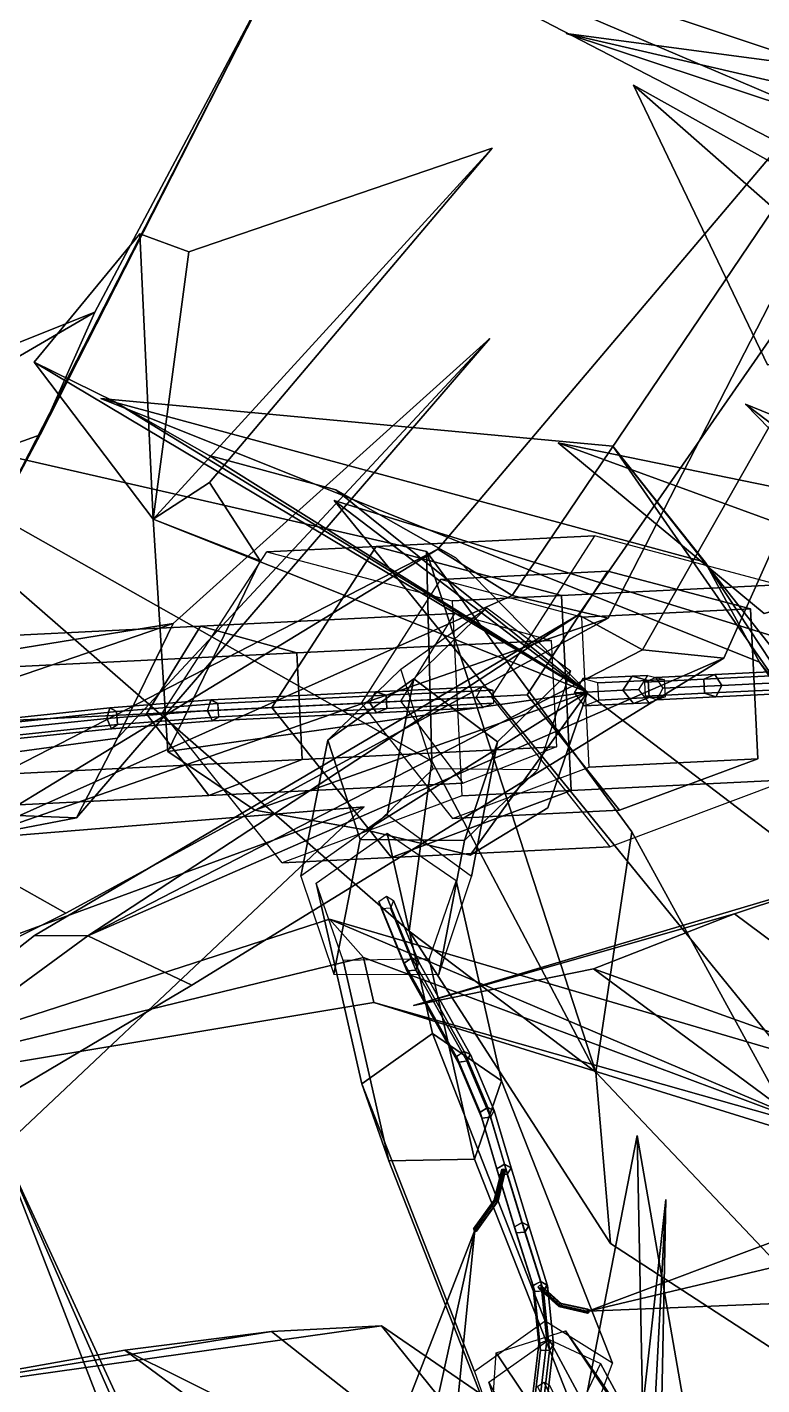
# Model space of a CAD drawing. Header units: metres. Extents: x -422 to 269, y -311 to 154.
# Drawn here: x -17.7 to 25.9, y -40.4 to 40.2 of the extents above; entities that cross this region are included whole.
import ezdxf

# ---------------------------------------------------------------- set-up
doc = ezdxf.new("R2010")
doc.units = ezdxf.units.M

msp = doc.modelspace()

# ---------------------------------------------------------------- linework, layer by layer
at = {"layer": 'coral-li_1stLeaf', "color": 3}
for points in [[(-10.252, 11.02948, 244.1542), (-6.8941, 13.192, 268.511), (9.8593, 33.04122, 282.227)], [(-10.252, 11.02948, 244.1542), (9.8593, 33.04122, 282.227), (-6.8941, 13.192, 268.511)], [(9.8593, 33.04122, 282.227), (-8.1197, 26.89, 265.6324), (-10.252, 11.02948, 244.1542)], [(9.8593, 33.04122, 282.227), (-10.252, 11.02948, 244.1542), (-8.1197, 26.89, 265.6324)], [(-10.252, 11.02948, 244.1542), (-11.03055, 27.9595, 257.6128), (-17.3082, 20.3524, 237.1433)], [(-10.252, 11.02948, 244.1542), (-17.3082, 20.3524, 237.1433), (-11.03055, 27.9595, 257.6128)], [(-8.1197, 26.89, 265.6324), (-11.03055, 27.9595, 257.6128), (-10.252, 11.02948, 244.1542)], [(-8.1197, 26.89, 265.6324), (-10.252, 11.02948, 244.1542), (-11.03055, 27.9595, 257.6128)], [(-17.3082, 20.3524, 237.1433), (-12.5528, 18.00067, 223.9278), (15.5268, 0.7627, 190.064)], [(-17.3082, 20.3524, 237.1433), (15.5268, 0.7627, 190.064), (-12.5528, 18.00067, 223.9278)], [(-10.252, 11.02948, 244.1542), (-17.3082, 20.3524, 237.1433), (15.5268, 0.7627, 190.064)], [(-10.252, 11.02948, 244.1542), (15.5268, 0.7627, 190.064), (-17.3082, 20.3524, 237.1433)], [(-12.5528, 18.00067, 223.9278), (-6.9133, 14.8002, 211.4628), (15.5268, 0.7627, 190.064)], [(-12.5528, 18.00067, 223.9278), (15.5268, 0.7627, 190.064), (-6.9133, 14.8002, 211.4628)], [(-6.9133, 14.8002, 211.4628), (0.5847, 12.7704, 200.3333), (15.5268, 0.7627, 190.064)], [(-6.9133, 14.8002, 211.4628), (15.5268, 0.7627, 190.064), (0.5847, 12.7704, 200.3333)], [(-10.252, 11.02948, 244.1542), (-3.8991, 8.5572, 264.6942), (-6.8941, 13.192, 268.511)], [(-10.252, 11.02948, 244.1542), (-6.8941, 13.192, 268.511), (-3.8991, 8.5572, 264.6942)], [(0.5847, 12.7704, 200.3333), (7.713, 8.7222, 193.9616), (15.5268, 0.7627, 190.064)], [(0.5847, 12.7704, 200.3333), (15.5268, 0.7627, 190.064), (7.713, 8.7222, 193.9616)], [(15.5268, 0.7627, 190.064), (-9.3829, -2.7664, 245.1406), (-10.252, 11.02948, 244.1542)], [(15.5268, 0.7627, 190.064), (-10.252, 11.02948, 244.1542), (-9.3829, -2.7664, 245.1406)], [(-9.3829, -2.7664, 245.1406), (-3.8991, 8.5572, 264.6942), (-10.252, 11.02948, 244.1542)], [(-9.3829, -2.7664, 245.1406), (-10.252, 11.02948, 244.1542), (-3.8991, 8.5572, 264.6942)], [(15.5268, 0.7627, 190.064), (-4.208, -6.2594, 232.3416), (-9.3829, -2.7664, 245.1406)], [(15.5268, 0.7627, 190.064), (-9.3829, -2.7664, 245.1406), (-4.208, -6.2594, 232.3416)], [(15.5268, 0.7627, 190.064), (2.4059, -7.4406, 220.4617), (-4.208, -6.2594, 232.3416)], [(15.5268, 0.7627, 190.064), (-4.208, -6.2594, 232.3416), (2.4059, -7.4406, 220.4617)], [(15.5268, 0.7627, 190.064), (8.5552, -8.9144, 208.2479), (2.4059, -7.4406, 220.4617)], [(15.5268, 0.7627, 190.064), (2.4059, -7.4406, 220.4617), (8.5552, -8.9144, 208.2479)], [(15.5268, 0.7627, 190.064), (13.1665, -6.1147, 199.3768), (8.5552, -8.9144, 208.2479)], [(15.5268, 0.7627, 190.064), (8.5552, -8.9144, 208.2479), (13.1665, -6.1147, 199.3768)]]:
    msp.add_3dface(points, dxfattribs=at)
at = {"layer": 'coral-li_1stPetiole', "color": 3}
for points in [[(18.1671, 1.7068, 182.9089), (15.239, 1.5629, 189.9611), (14.7364, 0.7239, 189.7362), (17.6243, 0.8658, 182.8369)], [(19.1304, 1.4506, 183.026), (16.1367, 1.3036, 190.3272), (15.239, 1.5629, 189.9611), (18.1671, 1.7068, 182.9089)], [(19.1097, 1.7531, 175.2579), (18.1671, 1.7068, 182.9089), (17.6243, 0.8658, 182.8369), (18.5668, 0.9121, 175.1859)], [(20.07292, 1.4969, 175.375), (19.1304, 1.4506, 183.026), (18.1671, 1.7068, 182.9089), (19.1097, 1.7531, 175.2579)], [(19.566, 1.628, 175.1685), (23.06896, 1.8001, 180.4174), (22.4305, 1.5202, 180.8526), (18.9275, 1.3481, 175.6038)], [(19.9984, 0.9824, 174.9011), (23.5014, 1.1545, 180.15), (23.06896, 1.8001, 180.4174), (19.566, 1.628, 175.1685)], [(23.06896, 1.8001, 180.4174), (28.4073, 2.06238, 183.5963), (28.01723, 1.7947, 184.2683), (22.4305, 1.5202, 180.8526)], [(22.4305, 1.5202, 180.8526), (28.01723, 1.7947, 184.2683), (28.05824, 0.96, 184.2683), (22.4715, 0.6856, 180.8526)], [(23.5014, 1.1545, 180.15), (28.6871, 1.4093, 183.1834), (28.4073, 2.06238, 183.5963), (23.06896, 1.8001, 180.4174)], [(17.6243, 0.8658, 182.8369), (14.7364, 0.7239, 189.7362), (15.3188, -0.06173, 189.9611), (18.247, 0.08211, 182.9089)], [(19.1804, 0.4314, 183.026), (16.1867, 0.2843, 190.3272), (16.1367, 1.3036, 190.3272), (19.1304, 1.4506, 183.026)], [(18.5668, 0.9121, 175.1859), (17.6243, 0.8658, 182.8369), (18.247, 0.08211, 182.9089), (19.1895, 0.1284, 175.2579)], [(18.9275, 1.3481, 175.6038), (22.4305, 1.5202, 180.8526), (22.4715, 0.6856, 180.8526), (18.9686, 0.5135, 175.6038)], [(20.123, 0.4777, 175.375), (19.1804, 0.4314, 183.026), (19.1304, 1.4506, 183.026), (20.07292, 1.4969, 175.375)], [(19.6313, 0.2976, 175.1685), (23.1343, 0.4696, 180.4174), (23.5014, 1.1545, 180.15), (19.9984, 0.9824, 174.9011)], [(22.4715, 0.6856, 180.8526), (28.05824, 0.96, 184.2683), (28.4726, 0.7319, 183.5963), (23.1343, 0.4696, 180.4174)], [(23.1343, 0.4696, 180.4174), (28.4726, 0.7319, 183.5963), (28.6871, 1.4093, 183.1834), (23.5014, 1.1545, 180.15)], [(18.247, 0.08211, 182.9089), (15.3188, -0.06173, 189.9611), (16.1867, 0.2843, 190.3272), (19.1804, 0.4314, 183.026)], [(19.1895, 0.1284, 175.2579), (18.247, 0.08211, 182.9089), (19.1804, 0.4314, 183.026), (20.123, 0.4777, 175.375)], [(18.9686, 0.5135, 175.6038), (22.4715, 0.6856, 180.8526), (23.1343, 0.4696, 180.4174), (19.6313, 0.2976, 175.1685)]]:
    msp.add_3dface(points, dxfattribs=at)
at = {"layer": 'coral-li_Intrnd', "color": 3}
for points in [[(2.9902, 9.3968, 88.2279), (15.9472, 10.03341, 175.7386), (9.8029, 0.4815, 176.7185), (-3.2081, -0.1576, 88.7191)], [(13.9838, 6.49, 87.4284), (26.8528, 7.1222, 174.1441), (15.9472, 10.03341, 175.7386), (2.9902, 9.3968, 88.2279)], [(-3.4934, 9.07834, 0.2245), (2.9902, 9.3968, 88.2279), (-3.2081, -0.1576, 88.7191), (-9.6918, -0.4761, 0.7157)], [(7.5001, 6.1715, -0.5749), (13.9838, 6.49, 87.4284), (2.9902, 9.3968, 88.2279), (-3.4934, 9.07834, 0.2245)], [(16.725, 7.9297, 243.1005), (6.8126, 7.4428, 309.8322), (2.09109, 0.1027, 309.0792), (11.948, 0.5869, 243.1005)], [(25.1957, 5.6971, 243.1005), (15.193, 5.2057, 311.0575), (6.8126, 7.4428, 309.8322), (16.725, 7.9297, 243.1005)], [(16.725, 7.9297, 175.2908), (16.725, 7.9297, 243.1005), (11.948, 0.5869, 243.1005), (11.948, 0.5869, 175.2908)], [(25.1957, 5.6971, 175.2908), (25.1957, 5.6971, 243.1005), (16.725, 7.9297, 243.1005), (16.725, 7.9297, 175.2908)], [(8.06897, -5.4066, -0.5749), (14.5526, -5.08816, 87.4284), (13.9838, 6.49, 87.4284), (7.5001, 6.1715, -0.5749)], [(14.5526, -5.08816, 87.4284), (27.4216, -4.4559, 174.1441), (26.8528, 7.1222, 174.1441), (13.9838, 6.49, 87.4284)], [(9.5547, 5.7532, 310.6487), (5.2223, 1.5482, 358.4189), (0.1086, -2.0911, 357.6348), (4.4409, 2.1138, 309.8646)], [(14.5224, 2.01181, 310.7699), (10.1901, -2.1931, 358.5401), (5.2223, 1.5482, 358.4189), (9.5547, 5.7532, 310.6487)], [(25.6328, -3.2001, 243.1005), (15.6301, -3.6915, 311.0575), (15.193, 5.2057, 311.0575), (25.1957, 5.6971, 243.1005)], [(25.6328, -3.2001, 175.2908), (25.6328, -3.2001, 243.1005), (25.1957, 5.6971, 243.1005), (25.1957, 5.6971, 175.2908)], [(7.6513, 5.4232, 309.6539), (-7.4342, 4.682, 355.3739), (-10.6426, -0.5228, 354.2309), (4.443, 0.2182, 308.5109)], [(13.3672, 3.8231, 311.514), (-1.7183, 3.08208, 357.2339), (-7.4342, 4.682, 355.3739), (7.6513, 5.4232, 309.6539)], [(-7.4342, 4.682, 355.3739), (-29.9922, 3.5738, 397.5759), (-32.9545, -1.6189, 395.8582), (-10.6426, -0.5228, 354.2309)], [(-1.7183, 3.08208, 357.2339), (-24.6767, 1.9542, 400.3712), (-29.9922, 3.5738, 397.5759), (-7.4342, 4.682, 355.3739)], [(13.6776, -2.4945, 311.514), (-1.4079, -3.2356, 357.2339), (-1.7183, 3.08208, 357.2339), (13.3672, 3.8231, 311.514)], [(-1.4079, -3.2356, 357.2339), (-24.3664, -4.3635, 400.3712), (-24.6767, 1.9542, 400.3712), (-1.7183, 3.08208, 357.2339)], [(4.4409, 2.1138, 309.8646), (0.1086, -2.0911, 357.6348), (2.03891, -7.9942, 357.2902), (6.3712, -3.7892, 309.52)], [(12.5662, -3.8519, 310.0763), (8.2339, -8.0569, 357.8465), (10.1901, -2.1931, 358.5401), (14.5224, 2.01181, 310.7699)], [(5.2223, 1.5482, 358.4189), (3.6303, -6.5277, 406.2844), (-1.4834, -10.167, 405.5003), (0.1086, -2.0911, 357.6348)], [(10.1901, -2.1931, 358.5401), (8.6337, -10.1951, 405.8295), (3.6303, -6.5277, 406.2844), (5.2223, 1.5482, 358.4189)], [(4.443, 0.2182, 308.5109), (-10.6426, -0.5228, 354.2309), (-6.9395, -5.3882, 355.3739), (8.1461, -4.6471, 309.6539)], [(-3.2081, -0.1576, 88.7191), (9.8029, 0.4815, 176.7185), (16.8538, -8.4219, 175.7386), (3.8968, -9.05853, 88.2279)], [(11.948, 0.5869, 243.1005), (2.09109, 0.1027, 309.0792), (7.5093, -6.7392, 309.8322), (17.4217, -6.2522, 243.1005)], [(11.948, 0.5869, 175.2908), (11.948, 0.5869, 243.1005), (17.4217, -6.2522, 243.1005), (17.4217, -6.2522, 175.2908)], [(-10.6426, -0.5228, 354.2309), (-32.9545, -1.6189, 395.8582), (-29.4975, -6.4964, 397.5759), (-6.9395, -5.3882, 355.3739)], [(-9.6918, -0.4761, 0.7157), (-3.2081, -0.1576, 88.7191), (3.8968, -9.05853, 88.2279), (-2.5868, -9.377, 0.2245)], [(0.1086, -2.0911, 357.6348), (-1.4834, -10.167, 405.5003), (0.4825, -15.9961, 404.5796), (2.03891, -7.9942, 357.2902)], [(8.2339, -8.0569, 357.8465), (6.6994, -16.01344, 404.782), (8.6337, -10.1951, 405.8295), (10.1901, -2.1931, 358.5401)], [(8.1461, -4.6471, 309.6539), (-6.9395, -5.3882, 355.3739), (-1.4079, -3.2356, 357.2339), (13.6776, -2.4945, 311.514)], [(17.4217, -6.2522, 243.1005), (7.5093, -6.7392, 309.8322), (15.6301, -3.6915, 311.0575), (25.6328, -3.2001, 243.1005)], [(17.4217, -6.2522, 175.2908), (17.4217, -6.2522, 243.1005), (25.6328, -3.2001, 243.1005), (25.6328, -3.2001, 175.2908)], [(-6.9395, -5.3882, 355.3739), (-29.4975, -6.4964, 397.5759), (-24.3664, -4.3635, 400.3712), (-1.4079, -3.2356, 357.2339)], [(6.3712, -3.7892, 309.52), (2.03891, -7.9942, 357.2902), (8.2339, -8.0569, 357.8465), (12.5662, -3.8519, 310.0763)], [(3.8968, -9.05853, 88.2279), (16.8538, -8.4219, 175.7386), (27.4216, -4.4559, 174.1441), (14.5526, -5.08816, 87.4284)], [(-2.5868, -9.377, 0.2245), (3.8968, -9.05853, 88.2279), (14.5526, -5.08816, 87.4284), (8.06897, -5.4066, -0.5749)], [(3.6319, -7.6077, 406.7089), (6.3351, -19.5032, 444.2901), (2.1388, -22.4896, 443.6466), (-0.5642, -10.5941, 406.0655)], [(2.03891, -7.9942, 357.2902), (0.4825, -15.9961, 404.5796), (6.6994, -16.01344, 404.782), (8.2339, -8.0569, 357.8465)], [(7.7227, -10.4212, 405.5241), (10.4259, -22.3167, 443.1053), (6.3351, -19.5032, 444.2901), (3.6319, -7.6077, 406.7089)], [(6.1262, -15.07523, 404.1659), (8.8294, -26.9707, 441.747), (10.4259, -22.3167, 443.1053), (7.7227, -10.4212, 405.5241)], [(-0.5642, -10.5941, 406.0655), (2.1388, -22.4896, 443.6466), (3.7371, -27.07698, 442.0797), (1.03394, -15.1815, 404.4985)], [(1.03394, -15.1815, 404.4985), (3.7371, -27.07698, 442.0797), (8.8294, -26.9707, 441.747), (6.1262, -15.07523, 404.1659)], [(6.3351, -19.5032, 444.2901), (13.01839, -36.5798, 479.9624), (8.822, -39.5662, 479.3189), (2.1388, -22.4896, 443.6466)], [(10.4259, -22.3167, 443.1053), (17.01031, -39.08839, 478.0066), (13.01839, -36.5798, 479.9624), (6.3351, -19.5032, 444.2901)], [(2.1388, -22.4896, 443.6466), (8.822, -39.5662, 479.3189), (10.3215, -43.8486, 476.981), (3.7371, -27.07698, 442.0797)], [(8.8294, -26.9707, 441.747), (15.3531, -43.555, 476.1746), (17.01031, -39.08839, 478.0066), (10.4259, -22.3167, 443.1053)], [(3.7371, -27.07698, 442.0797), (10.3215, -43.8486, 476.981), (15.3531, -43.555, 476.1746), (8.8294, -26.9707, 441.747)], [(13.2412, -37.6686, 480.4491), (24.5394, -58.6571, 504.1804), (20.9672, -61.1994, 503.6326), (9.6689, -40.2109, 479.9014)], [(14.2217, -37.1578, 478.9476), (21.3775, -47.8616, 510.021), (17.2648, -49.1736, 510.5162), (10.109, -38.4697, 479.4427)], [(16.304, -39.1038, 477.7216), (27.6022, -60.09235, 501.4528), (24.5394, -58.6571, 504.1804), (13.2412, -37.6686, 480.4491)], [(16.513, -40.4539, 477.2845), (23.6687, -51.1578, 508.358), (21.3775, -47.8616, 510.021), (14.2217, -37.1578, 478.9476)], [(10.109, -38.4697, 479.4427), (17.2648, -49.1736, 510.5162), (16.9759, -53.2928, 509.1638), (9.8201, -42.5889, 478.0903)], [(14.6872, -42.4759, 475.509), (25.9854, -63.4644, 499.2403), (27.6022, -60.09235, 501.4528), (16.304, -39.1038, 477.7216)], [(9.6689, -40.2109, 479.9014), (20.9672, -61.1994, 503.6326), (21.9082, -64.1446, 500.5797), (10.61, -43.1562, 476.8484)]]:
    msp.add_3dface(points, dxfattribs=at)
at = {"layer": 'coral-li_Leaf', "color": 3}
for points in [[(-20.01933, 37.05091, 714.2883), (-9.9089, 74.35, 721.813), (-18.1311, 41.03514, 706.536)], [(-20.01933, 37.05091, 714.2883), (-18.1311, 41.03514, 706.536), (-9.9089, 74.35, 721.813)], [(32.3482, 30.5446, 697.8971), (-2.01641, 48.367, 690.7211), (32.5076, 33.618, 689.5265)], [(32.3482, 30.5446, 697.8971), (32.5076, 33.618, 689.5265), (-2.01641, 48.367, 690.7211)], [(32.5076, 33.618, 689.5265), (-2.01641, 48.367, 690.7211), (31.1215, 37.3303, 679.5794)], [(32.5076, 33.618, 689.5265), (31.1215, 37.3303, 679.5794), (-2.01641, 48.367, 690.7211)], [(-40.03917, 25.209, 694.3487), (-18.1311, 41.03514, 706.536), (-16.1161, 47.1758, 697.9991)], [(-40.03917, 25.209, 694.3487), (-16.1161, 47.1758, 697.9991), (-18.1311, 41.03514, 706.536)], [(-40.03917, 25.209, 694.3487), (-16.1161, 47.1758, 697.9991), (-36.6808, 30.7153, 683.8892)], [(-40.03917, 25.209, 694.3487), (-36.6808, 30.7153, 683.8892), (-16.1161, 47.1758, 697.9991)], [(6.6493, 9.2426, 574.6992), (37.6907, 45.9532, 560.724), (11.05839, 6.4942, 564.6183)], [(6.6493, 9.2426, 574.6992), (11.05839, 6.4942, 564.6183), (37.6907, 45.9532, 560.724)], [(11.05839, 6.4942, 564.6183), (37.6907, 45.9532, 560.724), (16.7533, 5.1549, 552.3234)], [(11.05839, 6.4942, 564.6183), (16.7533, 5.1549, 552.3234), (37.6907, 45.9532, 560.724)], [(14.9903, 5.3351, 574.1602), (42.2689, 44.6486, 559.4336), (18.7967, 3.2663, 563.6793)], [(14.9903, 5.3351, 574.1602), (18.7967, 3.2663, 563.6793), (42.2689, 44.6486, 559.4336)], [(18.7967, 3.2663, 563.6793), (42.2689, 44.6486, 559.4336), (23.6161, 2.7723, 550.9545)], [(18.7967, 3.2663, 563.6793), (23.6161, 2.7723, 550.9545), (42.2689, 44.6486, 559.4336)], [(-19.6558, 10.9609, 714.775), (-3.00876, 43.4493, 729.5209), (-16.9452, 16.03243, 707.958)], [(-19.6558, 10.9609, 714.775), (-16.9452, 16.03243, 707.958), (-3.00876, 43.4493, 729.5209)], [(-16.9452, 16.03243, 707.958), (-3.00876, 43.4493, 729.5209), (-13.7026, 23.315, 700.8099)], [(-16.9452, 16.03243, 707.958), (-13.7026, 23.315, 700.8099), (-3.00876, 43.4493, 729.5209)], [(46.1279, 29.3088, 726.9089), (14.2553, 39.8568, 714.6846), (47.1383, 32.2339, 719.4305)], [(46.1279, 29.3088, 726.9089), (47.1383, 32.2339, 719.4305), (14.2553, 39.8568, 714.6846)], [(47.1383, 32.2339, 719.4305), (14.2553, 39.8568, 714.6846), (46.9459, 35.5116, 710.2852)], [(47.1383, 32.2339, 719.4305), (46.9459, 35.5116, 710.2852), (14.2553, 39.8568, 714.6846)], [(42.7907, 23.05776, 767.7908), (18.2581, 36.7818, 789.8444), (35.48, 21.6608, 764.6118)], [(42.7907, 23.05776, 767.7908), (35.48, 21.6608, 764.6118), (18.2581, 36.7818, 789.8444)], [(35.48, 21.6608, 764.6118), (18.2581, 36.7818, 789.8444), (26.2032, 20.187, 762.1243)], [(35.48, 21.6608, 764.6118), (26.2032, 20.187, 762.1243), (18.2581, 36.7818, 789.8444)], [(-41.1816, 7.3013, 693.2841), (-16.9452, 16.03243, 707.958), (-13.7026, 23.315, 700.8099)], [(-41.1816, 7.3013, 693.2841), (-13.7026, 23.315, 700.8099), (-16.9452, 16.03243, 707.958)], [(-41.1816, 7.3013, 693.2841), (-13.7026, 23.315, 700.8099), (-36.7036, 14.1216, 684.0955)], [(-41.1816, 7.3013, 693.2841), (-36.7036, 14.1216, 684.0955), (-13.7026, 23.315, 700.8099)], [(-14.7931, -6.7052, 698.0792), (9.7269, 21.7417, 709.8943), (-12.3565, -1.9854, 690.9151)], [(-14.7931, -6.7052, 698.0792), (-12.3565, -1.9854, 690.9151), (9.7269, 21.7417, 709.8943)], [(-12.3565, -1.9854, 690.9151), (9.7269, 21.7417, 709.8943), (-9.05302, 4.8228, 683.34)], [(-12.3565, -1.9854, 690.9151), (-9.05302, 4.8228, 683.34), (9.7269, 21.7417, 709.8943)], [(25.7322, 2.5431, 686.3846), (-13.348, 18.1971, 698.0951), (22.4974, 8.4813, 679.156)], [(25.7322, 2.5431, 686.3846), (22.4974, 8.4813, 679.156), (-13.348, 18.1971, 698.0951)], [(22.4974, 8.4813, 679.156), (-13.348, 18.1971, 698.0951), (17.01731, 15.3546, 671.1589)], [(22.4974, 8.4813, 679.156), (17.01731, 15.3546, 671.1589), (-13.348, 18.1971, 698.0951)], [(51.3801, -9.3759, 692.5975), (24.9011, 17.8512, 714.2075), (50.1218, -1.2629, 687.068)], [(51.3801, -9.3759, 692.5975), (50.1218, -1.2629, 687.068), (24.9011, 17.8512, 714.2075)], [(50.1218, -1.2629, 687.068), (24.9011, 17.8512, 714.2075), (47.1674, 8.7493, 681.3888)], [(50.1218, -1.2629, 687.068), (47.1674, 8.7493, 681.3888), (24.9011, 17.8512, 714.2075)], [(4.9488, -13.4318, 646.1143), (-30.4303, 17.4152, 663.5302), (6.2816, -3.3434, 641.1077)], [(4.9488, -13.4318, 646.1143), (6.2816, -3.3434, 641.1077), (-30.4303, 17.4152, 663.5302)], [(6.2816, -3.3434, 641.1077), (-30.4303, 17.4152, 663.5302), (5.9676, 9.1084, 635.6083)], [(6.2816, -3.3434, 641.1077), (5.9676, 9.1084, 635.6083), (-30.4303, 17.4152, 663.5302)], [(-41.1816, 7.3013, 693.2841), (-19.6558, 10.9609, 714.775), (-16.9452, 16.03243, 707.958)], [(-41.1816, 7.3013, 693.2841), (-16.9452, 16.03243, 707.958), (-19.6558, 10.9609, 714.775)], [(41.5065, 9.8764, 761.0446), (13.7788, 15.5487, 782.8519), (34.7341, 7.9016, 757.0774)], [(41.5065, 9.8764, 761.0446), (34.7341, 7.9016, 757.0774), (13.7788, 15.5487, 782.8519)], [(34.7341, 7.9016, 757.0774), (13.7788, 15.5487, 782.8519), (26.00146, 5.4214, 753.6122)], [(34.7341, 7.9016, 757.0774), (26.00146, 5.4214, 753.6122), (13.7788, 15.5487, 782.8519)], [(36.2046, -12.3036, 657.642), (22.4974, 8.4813, 679.156), (17.01731, 15.3546, 671.1589)], [(36.2046, -12.3036, 657.642), (17.01731, 15.3546, 671.1589), (22.4974, 8.4813, 679.156)], [(36.2046, -12.3036, 657.642), (17.01731, 15.3546, 671.1589), (31.8677, -3.4443, 648.2233)], [(36.2046, -12.3036, 657.642), (31.8677, -3.4443, 648.2233), (17.01731, 15.3546, 671.1589)], [(27.5603, -21.1912, 662.7529), (0.4842, 12.1326, 688.5005), (30.5723, -10.8027, 659.3434)], [(27.5603, -21.1912, 662.7529), (30.5723, -10.8027, 659.3434), (0.4842, 12.1326, 688.5005)], [(30.5723, -10.8027, 659.3434), (0.4842, 12.1326, 688.5005), (32.4231, 2.2668, 656.0042)], [(30.5723, -10.8027, 659.3434), (32.4231, 2.2668, 656.0042), (0.4842, 12.1326, 688.5005)], [(-26.3524, -7.7579, 566.4952), (6.6493, 9.2426, 574.6992), (-22.3787, -8.4407, 555.6607)], [(-26.3524, -7.7579, 566.4952), (-22.3787, -8.4407, 555.6607), (6.6493, 9.2426, 574.6992)], [(-22.3787, -8.4407, 555.6607), (6.6493, 9.2426, 574.6992), (11.05839, 6.4942, 564.6183)], [(-22.3787, -8.4407, 555.6607), (11.05839, 6.4942, 564.6183), (6.6493, 9.2426, 574.6992)], [(16.02796, -21.8042, 609.7144), (6.2816, -3.3434, 641.1077), (5.9676, 9.1084, 635.6083)], [(16.02796, -21.8042, 609.7144), (5.9676, 9.1084, 635.6083), (6.2816, -3.3434, 641.1077)], [(16.02796, -21.8042, 609.7144), (5.9676, 9.1084, 635.6083), (18.163, -7.5402, 603.7017)], [(16.02796, -21.8042, 609.7144), (18.163, -7.5402, 603.7017), (5.9676, 9.1084, 635.6083)], [(36.2046, -12.3036, 657.642), (25.7322, 2.5431, 686.3846), (22.4974, 8.4813, 679.156)], [(36.2046, -12.3036, 657.642), (22.4974, 8.4813, 679.156), (25.7322, 2.5431, 686.3846)], [(-22.3787, -8.4407, 555.6607), (11.05839, 6.4942, 564.6183), (16.7533, 5.1549, 552.3234)], [(-22.3787, -8.4407, 555.6607), (16.7533, 5.1549, 552.3234), (11.05839, 6.4942, 564.6183)], [(-22.3787, -8.4407, 555.6607), (16.7533, 5.1549, 552.3234), (-15.4217, -12.3609, 542.2292)], [(-22.3787, -8.4407, 555.6607), (-15.4217, -12.3609, 542.2292), (16.7533, 5.1549, 552.3234)], [(-17.2895, -13.6929, 567.727), (14.9903, 5.3351, 574.1602), (-14.1161, -13.7075, 556.6107)], [(-17.2895, -13.6929, 567.727), (-14.1161, -13.7075, 556.6107), (14.9903, 5.3351, 574.1602)], [(-14.1161, -13.7075, 556.6107), (14.9903, 5.3351, 574.1602), (18.7967, 3.2663, 563.6793)], [(-14.1161, -13.7075, 556.6107), (18.7967, 3.2663, 563.6793), (14.9903, 5.3351, 574.1602)], [(-39.8608, -5.7105, 680.4941), (-12.3565, -1.9854, 690.9151), (-9.05302, 4.8228, 683.34)], [(-39.8608, -5.7105, 680.4941), (-9.05302, 4.8228, 683.34), (-12.3565, -1.9854, 690.9151)], [(-39.8608, -5.7105, 680.4941), (-9.05302, 4.8228, 683.34), (-35.7804, 0.4871, 670.6994)], [(-39.8608, -5.7105, 680.4941), (-35.7804, 0.4871, 670.6994), (-9.05302, 4.8228, 683.34)], [(-14.1161, -13.7075, 556.6107), (18.7967, 3.2663, 563.6793), (23.6161, 2.7723, 550.9545)], [(-14.1161, -13.7075, 556.6107), (23.6161, 2.7723, 550.9545), (18.7967, 3.2663, 563.6793)], [(-14.1161, -13.7075, 556.6107), (23.6161, 2.7723, 550.9545), (-7.95, -16.6436, 542.5561)], [(-14.1161, -13.7075, 556.6107), (-7.95, -16.6436, 542.5561), (23.6161, 2.7723, 550.9545)], [(41.1891, -17.3692, 664.8045), (25.7322, 2.5431, 686.3846), (36.2046, -12.3036, 657.642)], [(41.1891, -17.3692, 664.8045), (36.2046, -12.3036, 657.642), (25.7322, 2.5431, 686.3846)], [(-39.8608, -5.7105, 680.4941), (-14.7931, -6.7052, 698.0792), (-12.3565, -1.9854, 690.9151)], [(-39.8608, -5.7105, 680.4941), (-12.3565, -1.9854, 690.9151), (-14.7931, -6.7052, 698.0792)], [(16.02796, -21.8042, 609.7144), (4.9488, -13.4318, 646.1143), (6.2816, -3.3434, 641.1077)], [(16.02796, -21.8042, 609.7144), (6.2816, -3.3434, 641.1077), (4.9488, -13.4318, 646.1143)], [(-47.2344, -10.1159, 616.0583), (2.2672, -6.05262, 655.2122), (-38.3459, -20.9702, 613.1551)], [(-47.2344, -10.1159, 616.0583), (-38.3459, -20.9702, 613.1551), (2.2672, -6.05262, 655.2122)], [(-41.9774, -11.9258, 686.7819), (-14.7931, -6.7052, 698.0792), (-39.8608, -5.7105, 680.4941)], [(-41.9774, -11.9258, 686.7819), (-39.8608, -5.7105, 680.4941), (-14.7931, -6.7052, 698.0792)], [(-38.3459, -20.9702, 613.1551), (2.2672, -6.05262, 655.2122), (-25.8953, -32.6066, 610.8259)], [(-38.3459, -20.9702, 613.1551), (-25.8953, -32.6066, 610.8259), (2.2672, -6.05262, 655.2122)], [(16.02796, -21.8042, 609.7144), (18.163, -7.5402, 603.7017), (39.652, -46.7758, 560.868)], [(16.02796, -21.8042, 609.7144), (39.652, -46.7758, 560.868), (18.163, -7.5402, 603.7017)], [(-22.3787, -8.4407, 555.6607), (-15.4217, -12.3609, 542.2292), (-70.7627, -40.1298, 540.7466)], [(-22.3787, -8.4407, 555.6607), (-70.7627, -40.1298, 540.7466), (-15.4217, -12.3609, 542.2292)], [(15.5675, -35.9884, 434.3269), (88.1332, -8.6783, 482.9469), (96.1227, -16.8863, 469.8054)], [(15.5675, -35.9884, 434.3269), (96.1227, -16.8863, 469.8054), (88.1332, -8.6783, 482.9469)], [(30.8659, -10.2075, 783.8016), (5.1911, -17.8495, 807.444), (24.2417, -12.4095, 779.7059)], [(30.8659, -10.2075, 783.8016), (24.2417, -12.4095, 779.7059), (5.1911, -17.8495, 807.444)], [(40.4645, -24.4715, 761.952), (30.8659, -10.2075, 783.8016), (24.2417, -12.4095, 779.7059)], [(40.4645, -24.4715, 761.952), (24.2417, -12.4095, 779.7059), (30.8659, -10.2075, 783.8016)], [(2.2386, -15.00342, 678.3984), (-34.08744, -23.8294, 674.7391), (0.2199, -12.7187, 668.1343)], [(2.2386, -15.00342, 678.3984), (0.2199, -12.7187, 668.1343), (-34.08744, -23.8294, 674.7391)], [(29.7456, -25.2886, 674.3318), (2.2386, -15.00342, 678.3984), (0.2199, -12.7187, 668.1343)], [(29.7456, -25.2886, 674.3318), (0.2199, -12.7187, 668.1343), (2.2386, -15.00342, 678.3984)], [(29.7456, -25.2886, 674.3318), (0.2199, -12.7187, 668.1343), (28.4465, -21.00568, 662.8877)], [(29.7456, -25.2886, 674.3318), (28.4465, -21.00568, 662.8877), (0.2199, -12.7187, 668.1343)], [(24.2417, -12.4095, 779.7059), (5.1911, -17.8495, 807.444), (15.8717, -15.6804, 776.0095)], [(24.2417, -12.4095, 779.7059), (15.8717, -15.6804, 776.0095), (5.1911, -17.8495, 807.444)], [(40.4645, -24.4715, 761.952), (24.2417, -12.4095, 779.7059), (15.8717, -15.6804, 776.0095)], [(40.4645, -24.4715, 761.952), (15.8717, -15.6804, 776.0095), (24.2417, -12.4095, 779.7059)], [(-61.1952, -48.2461, 544.0295), (-17.2895, -13.6929, 567.727), (-14.1161, -13.7075, 556.6107)], [(-61.1952, -48.2461, 544.0295), (-14.1161, -13.7075, 556.6107), (-17.2895, -13.6929, 567.727)], [(16.8944, -31.972, 615.1464), (4.9488, -13.4318, 646.1143), (16.02796, -21.8042, 609.7144)], [(16.8944, -31.972, 615.1464), (16.02796, -21.8042, 609.7144), (4.9488, -13.4318, 646.1143)], [(-14.1161, -13.7075, 556.6107), (-7.95, -16.6436, 542.5561), (-61.1952, -48.2461, 544.0295)], [(-14.1161, -13.7075, 556.6107), (-61.1952, -48.2461, 544.0295), (-7.95, -16.6436, 542.5561)], [(2.8546, -17.6776, 686.8842), (-34.08744, -23.8294, 674.7391), (2.2386, -15.00342, 678.3984)], [(2.8546, -17.6776, 686.8842), (2.2386, -15.00342, 678.3984), (-34.08744, -23.8294, 674.7391)], [(29.7456, -25.2886, 674.3318), (2.8546, -17.6776, 686.8842), (2.2386, -15.00342, 678.3984)], [(29.7456, -25.2886, 674.3318), (2.2386, -15.00342, 678.3984), (2.8546, -17.6776, 686.8842)], [(40.4645, -24.4715, 761.952), (15.8717, -15.6804, 776.0095), (31.03143, -26.8939, 756.5204)], [(40.4645, -24.4715, 761.952), (31.03143, -26.8939, 756.5204), (15.8717, -15.6804, 776.0095)], [(96.1227, -16.8863, 469.8054), (106.5007, -32.2967, 455.3119), (15.5675, -35.9884, 434.3269)], [(96.1227, -16.8863, 469.8054), (15.5675, -35.9884, 434.3269), (106.5007, -32.2967, 455.3119)], [(31.1967, -26.466, 683.2286), (2.8546, -17.6776, 686.8842), (29.7456, -25.2886, 674.3318)], [(31.1967, -26.466, 683.2286), (29.7456, -25.2886, 674.3318), (2.8546, -17.6776, 686.8842)], [(39.652, -46.7758, 560.868), (16.8944, -31.972, 615.1464), (16.02796, -21.8042, 609.7144)], [(39.652, -46.7758, 560.868), (16.02796, -21.8042, 609.7144), (16.8944, -31.972, 615.1464)], [(-3.3254, -60.7594, 605.6555), (-19.801, -25.02847, 607.0385), (-5.2078, -58.2436, 597.3089)], [(-3.3254, -60.7594, 605.6555), (-5.2078, -58.2436, 597.3089), (-19.801, -25.02847, 607.0385)], [(-5.2078, -58.2436, 597.3089), (-19.801, -25.02847, 607.0385), (-8.4876, -54.2111, 587.9479)], [(-5.2078, -58.2436, 597.3089), (-8.4876, -54.2111, 587.9479), (-19.801, -25.02847, 607.0385)], [(19.2282, -62.9373, 558.4366), (18.4611, -25.57, 562.1741), (11.7845, -59.9527, 551.3423)], [(19.2282, -62.9373, 558.4366), (11.7845, -59.9527, 551.3423), (18.4611, -25.57, 562.1741)], [(25.2035, -64.2617, 564.9236), (18.4611, -25.57, 562.1741), (19.2282, -62.9373, 558.4366)], [(25.2035, -64.2617, 564.9236), (19.2282, -62.9373, 558.4366), (18.4611, -25.57, 562.1741)], [(18.2017, -66.8728, 584.2898), (20.1626, -29.3678, 584.9283), (16.3205, -64.1819, 574.0983)], [(18.2017, -66.8728, 584.2898), (16.3205, -64.1819, 574.0983), (20.1626, -29.3678, 584.9283)], [(19.4099, -67.8806, 593.0683), (20.1626, -29.3678, 584.9283), (18.2017, -66.8728, 584.2898)], [(19.4099, -67.8806, 593.0683), (18.2017, -66.8728, 584.2898), (20.1626, -29.3678, 584.9283)], [(8.8488, -31.1895, 426.4956), (-17.1953, -98.00974, 483.3488), (-7.8821, -107.2005, 471.8296)], [(8.8488, -31.1895, 426.4956), (-7.8821, -107.2005, 471.8296), (-17.1953, -98.00974, 483.3488)], [(-7.8821, -107.2005, 471.8296), (-0.06892, -120.0854, 453.7139), (8.8488, -31.1895, 426.4956)], [(-7.8821, -107.2005, 471.8296), (8.8488, -31.1895, 426.4956), (-0.06892, -120.0854, 453.7139)], [(3.307, -36.8597, 730.7693), (-30.8169, -41.6647, 749.8096), (-3.2306, -37.1922, 724.7124)], [(3.307, -36.8597, 730.7693), (-3.2306, -37.1922, 724.7124), (-30.8169, -41.6647, 749.8096)], [(15.4414, -51.9185, 707.0079), (3.307, -36.8597, 730.7693), (-3.2306, -37.1922, 724.7124)], [(15.4414, -51.9185, 707.0079), (-3.2306, -37.1922, 724.7124), (3.307, -36.8597, 730.7693)], [(22.6514, -50.1684, 712.2614), (3.307, -36.8597, 730.7693), (15.4414, -51.9185, 707.0079)], [(22.6514, -50.1684, 712.2614), (15.4414, -51.9185, 707.0079), (3.307, -36.8597, 730.7693)], [(-3.2306, -37.1922, 724.7124), (-30.8169, -41.6647, 749.8096), (-11.9291, -38.3028, 718.5682)], [(-3.2306, -37.1922, 724.7124), (-11.9291, -38.3028, 718.5682), (-30.8169, -41.6647, 749.8096)], [(15.4414, -51.9185, 707.0079), (-3.2306, -37.1922, 724.7124), (-11.9291, -38.3028, 718.5682)], [(15.4414, -51.9185, 707.0079), (-11.9291, -38.3028, 718.5682), (-3.2306, -37.1922, 724.7124)], [(13.9166, -50.3892, 448.5619), (80.1305, -37.2734, 510.3617), (88.5423, -47.3696, 498.9071)], [(13.9166, -50.3892, 448.5619), (88.5423, -47.3696, 498.9071), (80.1305, -37.2734, 510.3617)], [(15.4414, -51.9185, 707.0079), (-11.9291, -38.3028, 718.5682), (6.1895, -51.6739, 698.9246)], [(15.4414, -51.9185, 707.0079), (6.1895, -51.6739, 698.9246), (-11.9291, -38.3028, 718.5682)]]:
    msp.add_3dface(points, dxfattribs=at)
at = {"layer": 'coral-li_Petiole', "color": 3}
for points in [[(9.2736, 1.08034, 310.066), (2.9526, 0.7698, 320.06), (2.6026, 0.1278, 319.8187), (8.9236, 0.4383, 309.8247)], [(9.9044, 0.8785, 310.4587), (3.5834, 0.5679, 320.4527), (2.9526, 0.7698, 320.06), (9.2736, 1.08034, 310.066)], [(9.9428, 0.0965, 310.4587), (3.6218, -0.214, 320.4527), (3.5834, 0.5679, 320.4527), (9.9044, 0.8785, 310.4587)], [(-6.8157, 0.2899, 326.5739), (-12.8109, -0.1765, 330.1765), (-12.9992, -0.8098, 329.7812), (-7.00402, -0.3432, 326.1785)], [(-6.4226, 0.07567, 327.2003), (-12.4178, -0.3908, 330.8029), (-12.8109, -0.1765, 330.1765), (-6.8157, 0.2899, 326.5739)], [(-6.3682, -0.7053, 327.1896), (-12.3634, -1.1718, 330.7923), (-12.4178, -0.3908, 330.8029), (-6.4226, 0.07567, 327.2003)], [(2.9526, 0.7698, 320.06), (-6.8115, 0.2901, 326.5708), (-7.03119, -0.3454, 326.1958), (2.6026, 0.1278, 319.8187)], [(2.6026, 0.1278, 319.8187), (-7.03119, -0.3454, 326.1958), (-6.7502, -0.9563, 326.5708), (3.0139, -0.4766, 320.06)], [(3.5834, 0.5679, 320.4527), (-6.3928, 0.07789, 327.1811), (-6.8115, 0.2901, 326.5708), (2.9526, 0.7698, 320.06)], [(3.6218, -0.214, 320.4527), (-6.3544, -0.7041, 327.1811), (-6.3928, 0.07789, 327.1811), (3.5834, 0.5679, 320.4527)], [(8.9236, 0.4383, 309.8247), (2.6026, 0.1278, 319.8187), (3.0139, -0.4766, 320.06), (9.3348, -0.1661, 310.066)], [(9.3348, -0.1661, 310.066), (3.0139, -0.4766, 320.06), (3.6218, -0.214, 320.4527), (9.9428, 0.0965, 310.4587)], [(-12.8109, -0.1765, 330.1765), (-18.9661, -0.8223, 333.4793), (-19.1222, -1.4524, 333.0652), (-12.9992, -0.8098, 329.7812)], [(-12.4178, -0.3908, 330.8029), (-18.5994, -1.03953, 334.1205), (-18.9661, -0.8223, 333.4793), (-12.8109, -0.1765, 330.1765)], [(-12.3634, -1.1718, 330.7923), (-18.5286, -1.819, 334.1), (-18.5994, -1.03953, 334.1205), (-12.4178, -0.3908, 330.8029)], [(-7.00402, -0.3432, 326.1785), (-12.9992, -0.8098, 329.7812), (-12.7243, -1.4214, 330.1595), (-6.729, -0.9549, 326.5569)], [(-6.729, -0.9549, 326.5569), (-12.7243, -1.4214, 330.1595), (-12.3634, -1.1718, 330.7923), (-6.3682, -0.7053, 327.1896)], [(3.0139, -0.4766, 320.06), (-6.7502, -0.9563, 326.5708), (-6.3544, -0.7041, 327.1811), (3.6218, -0.214, 320.4527)], [(-12.9992, -0.8098, 329.7812), (-19.1222, -1.4524, 333.0652), (-18.8533, -2.06484, 333.4466), (-12.7243, -1.4214, 330.1595)], [(-12.7243, -1.4214, 330.1595), (-18.8533, -2.06484, 333.4466), (-18.5286, -1.819, 334.1), (-12.3634, -1.1718, 330.7923)], [(3.594, -11.3505, 405.6028), (5.09402, -15.02404, 412.8705), (4.6509, -15.3393, 412.8025), (3.1509, -11.6658, 405.5348)], [(3.1509, -11.6658, 405.5348), (4.6509, -15.3393, 412.8025), (4.807, -15.786, 412.5445), (3.3071, -12.1125, 405.2768)], [(3.3071, -12.1125, 405.2768), (4.807, -15.786, 412.5445), (5.337, -15.7516, 412.4525), (3.837, -12.07819, 405.1848)], [(4.01338, -11.6099, 405.3851), (5.5133, -15.2834, 412.6528), (5.09402, -15.02404, 412.8705), (3.594, -11.3505, 405.6028)], [(3.837, -12.07819, 405.1848), (5.337, -15.7516, 412.4525), (5.5133, -15.2834, 412.6528), (4.01338, -11.6099, 405.3851)], [(5.09402, -15.02404, 412.8705), (8.2002, -20.575, 418.377), (7.7571, -20.8904, 418.3091), (4.6509, -15.3393, 412.8025)], [(5.5133, -15.2834, 412.6528), (8.5667, -20.7287, 418.013), (8.2002, -20.575, 418.377), (5.09402, -15.02404, 412.8705)], [(5.337, -15.7516, 412.4525), (8.358, -21.132, 417.7228), (8.5667, -20.7287, 418.013), (5.5133, -15.2834, 412.6528)], [(4.6509, -15.3393, 412.8025), (7.7571, -20.8904, 418.3091), (7.8605, -21.2314, 417.9047), (4.807, -15.786, 412.5445)], [(4.807, -15.786, 412.5445), (7.8605, -21.2314, 417.9047), (8.358, -21.132, 417.7228), (5.337, -15.7516, 412.4525)], [(8.2016, -20.5763, 418.3781), (9.6112, -23.8996, 421.7018), (9.1544, -24.1874, 421.6077), (7.7448, -20.8641, 418.2841)], [(7.7448, -20.8641, 418.2841), (9.1544, -24.1874, 421.6077), (9.2612, -24.5377, 421.2122), (7.8516, -21.2143, 417.8886)], [(8.5798, -20.7555, 418.0385), (9.9893, -24.07893, 421.3622), (9.6112, -23.8996, 421.7018), (8.2016, -20.5763, 418.3781)], [(8.3647, -21.1476, 417.7377), (9.7743, -24.471, 421.0613), (9.9893, -24.07893, 421.3622), (8.5798, -20.7555, 418.0385)], [(7.8516, -21.2143, 417.8886), (9.2612, -24.5377, 421.2122), (9.7743, -24.471, 421.0613), (8.3647, -21.1476, 417.7377)], [(9.6112, -23.8996, 421.7018), (10.6024, -27.2766, 425.124), (10.1352, -27.5363, 425.0029), (9.1544, -24.1874, 421.6077)], [(9.9893, -24.07893, 421.3622), (10.989, -27.4819, 424.8095), (10.6024, -27.2766, 425.124), (9.6112, -23.8996, 421.7018)], [(9.7743, -24.471, 421.0613), (10.769, -27.8624, 424.4977), (10.989, -27.4819, 424.8095), (9.9893, -24.07893, 421.3622)], [(9.1544, -24.1874, 421.6077), (10.1352, -27.5363, 425.0029), (10.2443, -27.8959, 424.6165), (9.2612, -24.5377, 421.2122)], [(9.2612, -24.5377, 421.2122), (10.2443, -27.8959, 424.6165), (10.769, -27.8624, 424.4977), (9.7743, -24.471, 421.0613)], [(10.6043, -27.2829, 425.1302), (11.652, -30.7237, 428.4681), (11.1848, -30.9834, 428.347), (10.1371, -27.5426, 425.0091)], [(10.9883, -27.4794, 424.8071), (12.03599, -30.9202, 428.145), (11.652, -30.7237, 428.4681), (10.6043, -27.2829, 425.1302)], [(10.5618, -27.5469, 424.9162), (10.1125, -29.378, 426.0742), (9.9878, -29.3947, 425.9994), (10.437, -27.5636, 424.8414)], [(10.437, -27.5636, 424.8414), (9.9878, -29.3947, 425.9994), (10.01697, -29.4751, 425.8835), (10.4662, -27.6441, 424.7255)], [(10.4662, -27.6441, 424.7255), (10.01697, -29.4751, 425.8835), (10.1571, -29.5082, 425.8856), (10.6064, -27.6771, 424.7276)], [(10.6651, -27.6174, 424.8448), (10.2158, -29.4485, 426.0028), (10.1125, -29.378, 426.0742), (10.5618, -27.5469, 424.9162)], [(10.1371, -27.5426, 425.0091), (11.1848, -30.9834, 428.347), (11.2913, -31.3342, 427.9519), (10.2436, -27.8934, 424.614)], [(10.6064, -27.6771, 424.7276), (10.1571, -29.5082, 425.8856), (10.2158, -29.4485, 426.0028), (10.6651, -27.6174, 424.8448)], [(10.2436, -27.8934, 424.614), (11.2913, -31.3342, 427.9519), (11.8143, -31.2954, 427.8278), (10.7666, -27.8546, 424.4899)], [(10.7666, -27.8546, 424.4899), (11.8143, -31.2954, 427.8278), (12.03599, -30.9202, 428.145), (10.9883, -27.4794, 424.8071)], [(10.1125, -29.378, 426.0742), (8.8502, -31.155, 426.6136), (8.7521, -31.1155, 426.5123), (9.9878, -29.3947, 425.9994)], [(9.9878, -29.3947, 425.9994), (8.7521, -31.1155, 426.5123), (8.7892, -31.1792, 426.3886), (10.01697, -29.4751, 425.8835)], [(10.01697, -29.4751, 425.8835), (8.7892, -31.1792, 426.3886), (8.9081, -31.2571, 426.4118), (10.1571, -29.5082, 425.8856)], [(10.2158, -29.4485, 426.0028), (8.9456, -31.2423, 426.55), (8.8502, -31.155, 426.6136), (10.1125, -29.378, 426.0742)], [(10.1571, -29.5082, 425.8856), (8.9081, -31.2571, 426.4118), (8.9456, -31.2423, 426.55), (10.2158, -29.4485, 426.0028)], [(11.652, -30.7237, 428.4681), (12.7588, -34.234, 431.7269), (12.2916, -34.4937, 431.6057), (11.1848, -30.9834, 428.347)], [(11.1848, -30.9834, 428.347), (12.2916, -34.4937, 431.6057), (12.3954, -34.8356, 431.2022), (11.2913, -31.3342, 427.9519)], [(11.2913, -31.3342, 427.9519), (12.3954, -34.8356, 431.2022), (12.9167, -34.7913, 431.0729), (11.8143, -31.2954, 427.8278)], [(12.03599, -30.9202, 428.145), (13.14, -34.4216, 431.3953), (12.7588, -34.234, 431.7269), (11.652, -30.7237, 428.4681)], [(11.8143, -31.2954, 427.8278), (12.9167, -34.7913, 431.0729), (13.14, -34.4216, 431.3953), (12.03599, -30.9202, 428.145)], [(12.7611, -34.2321, 431.7245), (13.1159, -37.7284, 435.1492), (12.6371, -37.9382, 434.9845), (12.2824, -34.442, 431.5598)], [(12.2824, -34.442, 431.5598), (12.6371, -37.9382, 434.9845), (12.7422, -38.3026, 434.6016), (12.3875, -34.8064, 431.1769)], [(12.7044, -34.4513, 431.469), (13.8864, -35.5097, 433.0111), (13.7837, -35.6139, 433.0184), (12.6016, -34.5555, 431.4762)], [(12.6016, -34.5555, 431.4762), (13.7837, -35.6139, 433.0184), (13.8179, -35.7155, 432.9223), (12.6359, -34.6571, 431.3802)], [(12.6359, -34.6571, 431.3802), (13.8179, -35.7155, 432.9223), (13.9396, -35.676, 432.8562), (12.7576, -34.6176, 431.3141)], [(12.7997, -34.4911, 431.3686), (13.9817, -35.5495, 432.9108), (13.8864, -35.5097, 433.0111), (12.7044, -34.4513, 431.469)], [(12.7576, -34.6176, 431.3141), (13.9396, -35.676, 432.8562), (13.9817, -35.5495, 432.9108), (12.7997, -34.4911, 431.3686)], [(13.1506, -34.4718, 431.4394), (13.5054, -37.9681, 434.8641), (13.1159, -37.7284, 435.1492), (12.7611, -34.2321, 431.7245)], [(12.921, -34.8247, 431.1029), (13.2758, -38.321, 434.5276), (13.5054, -37.9681, 434.8641), (13.1506, -34.4718, 431.4394)], [(12.3875, -34.8064, 431.1769), (12.7422, -38.3026, 434.6016), (13.2758, -38.321, 434.5276), (12.921, -34.8247, 431.1029)], [(13.8864, -35.5097, 433.0111), (15.5534, -35.876, 434.3747), (15.4884, -35.999, 434.4204), (13.7837, -35.6139, 433.0184)], [(13.7837, -35.6139, 433.0184), (15.4884, -35.999, 434.4204), (15.5339, -36.1063, 434.3358), (13.8179, -35.7155, 432.9223)], [(13.8179, -35.7155, 432.9223), (15.5339, -36.1063, 434.3358), (15.6255, -36.0518, 434.239), (13.9396, -35.676, 432.8562)], [(13.9817, -35.5495, 432.9108), (15.6375, -35.9102, 434.2629), (15.5534, -35.876, 434.3747), (13.8864, -35.5097, 433.0111)], [(13.9396, -35.676, 432.8562), (15.6255, -36.0518, 434.239), (15.6375, -35.9102, 434.2629), (13.9817, -35.5495, 432.9108)], [(13.1159, -37.7284, 435.1492), (12.7153, -41.1262, 438.6627), (12.2353, -41.2867, 438.4524), (12.6371, -37.9382, 434.9845)], [(13.5054, -37.9681, 434.8641), (13.1022, -41.4171, 438.4257), (12.7153, -41.1262, 438.6627), (13.1159, -37.7284, 435.1492)], [(12.6371, -37.9382, 434.9845), (12.2353, -41.2867, 438.4524), (12.3371, -41.6729, 438.0906), (12.7422, -38.3026, 434.6016)], [(12.7422, -38.3026, 434.6016), (12.3371, -41.6729, 438.0906), (12.8698, -41.7531, 438.0742), (13.2758, -38.321, 434.5276)], [(13.2758, -38.321, 434.5276), (12.8698, -41.7531, 438.0742), (13.1022, -41.4171, 438.4257), (13.5054, -37.9681, 434.8641)], [(12.9235, -40.2053, 478.3245), (15.00063, -44.2522, 483.5614), (14.6294, -44.5164, 483.5045), (12.5523, -40.4695, 478.2676)], [(13.2518, -40.3736, 478.0643), (15.3289, -44.4205, 483.3011), (15.00063, -44.2522, 483.5614), (12.9235, -40.2053, 478.3245)]]:
    msp.add_3dface(points, dxfattribs=at)

doc.saveas('drawing.dxf')
